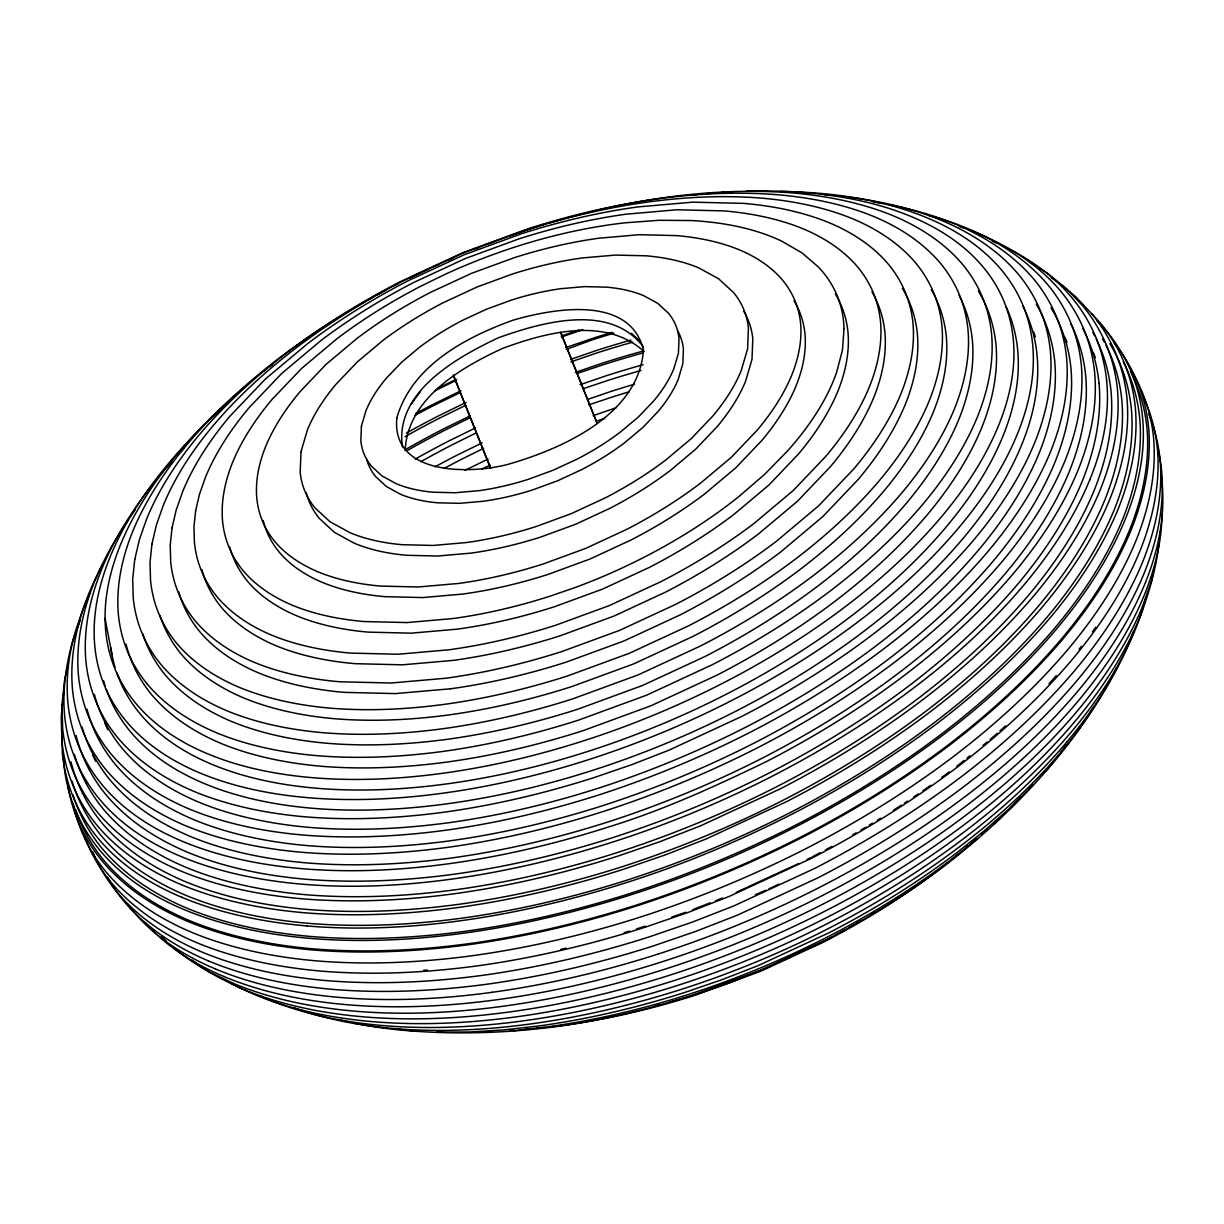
<?xml version="1.0" encoding="UTF-8"?>
<svg xmlns="http://www.w3.org/2000/svg" width="1224" height="1224" viewBox="0 0 1224 1224"><rect width="100%" height="100%" fill="white"/><g stroke="black" fill="none" stroke-linecap="round" stroke-linejoin="round"><path stroke-width="1.5" d="M1161.974 513.912C1161.851 541.895 1154.645 569.435 1144.226 595.277A567.263 293.01 -22.5 0 1 1077.166 702.193C1044.608 740.78 1006.97 774.823 966.838 805.346A567.263 293.01 -22.5 0 1 823.767 894.836C771.885 921.504 717.815 943.888 662.276 961.727A567.263 293.01 -22.5 0 1 497.831 999.61C447.862 1006.419 397.173 1008.943 346.866 1004.705A567.263 293.01 -22.5 0 1 223.87 976.492M405.129 450.57C407.531 398.58 460.53 367.751 502.789 348.335C546.424 332.178 605.696 316.496 644.145 351.563M61.858 724.853L62.286 752.622A577.085 298.09 -22.5 0 0 97.492 837.568C119.631 864.542 149.756 883.835 181.688 897.253M1159.312 540.044C1156.435 571.134 1146.429 601.091 1135.138 630.039A542.553 280.25 -22.5 0 1 1071.015 732.304C1039.88 769.207 1003.879 801.766 965.476 830.958A542.553 280.25 -22.5 0 1 828.648 916.546C779.03 942.067 727.301 963.487 674.179 980.546A542.553 280.25 -22.5 0 1 516.911 1016.761C469.113 1023.295 420.628 1025.697 372.509 1021.642A542.553 280.25 -22.5 0 1 254.867 994.653C226.409 982.184 198.15 968.062 174.129 948.11M1159.694 534.857L1159.939 531.4M63.082 698.919L61.2 716.744L61.889 740.765A573.23 296.086 -22.5 0 0 96.818 825.083C119.08 851.674 148.762 870.784 180.418 884.325A573.23 296.086 -22.5 0 0 304.623 912.783C355.45 916.883 406.582 914.374 457.072 907.657A573.23 296.086 -22.5 0 0 623.108 869.392L664.8 855.086L706.049 839.006L786.206 801.842A573.23 296.086 -22.5 0 0 930.653 711.481C971.106 680.529 1009.035 646.15 1042.083 607.303A573.23 296.086 -22.5 0 0 1109.77 499.346C1122.576 467.4 1130.043 432.883 1126.983 398.351A573.23 296.086 -22.5 0 0 1092.037 314.048M63.464 695.354L63.832 691.789M72.277 643.35C67.81 662.811 66.019 682.931 67.917 702.851A552.192 285.223 -22.5 0 0 101.592 784.125C122.782 809.936 151.608 828.403 182.162 841.24A552.177 285.223 -22.5 0 0 301.9 868.673C350.875 872.834 400.217 870.356 448.841 863.731A552.192 285.223 -22.5 0 0 608.925 826.858C663.286 810.135 715.03 786.42 766.148 761.726A552.59 285.437 -22.5 0 0 905.393 674.623C944.408 644.788 980.959 611.648 1012.814 574.209A552.59 285.437 -22.5 0 0 1078.069 470.138C1090.416 439.324 1097.607 406.062 1094.654 372.785A552.59 285.437 -22.5 0 0 1060.979 291.496C1039.528 265.868 1010.917 247.447 980.393 234.396A552.59 285.437 -22.5 0 0 968.215 229.607M1151.646 580.436L1154.14 568.135M66.723 670.936L64.597 680.024L61.98 704.733L62.669 728.525A567.676 293.225 -22.5 0 0 97.262 812.032C119.294 838.348 148.685 857.29 180.035 870.692A567.676 293.225 -22.5 0 0 303.047 898.875C353.384 902.945 404.012 900.451 454.028 893.795A567.676 293.225 -22.5 0 0 618.457 855.913L659.736 841.745L700.572 825.817L779.963 789.006A567.676 293.225 -22.5 0 0 923.018 699.516C963.074 668.87 1000.635 634.828 1033.362 596.363A567.676 293.225 -22.5 0 0 1100.391 489.447C1113.075 457.807 1120.465 423.626 1117.436 389.431A567.676 293.225 -22.5 0 0 1082.842 305.939L1066.502 288.635L1047.193 273.029L1039.268 268.087M1143.92 605.115L1145.312 599.867M72.43 642.829L75.016 634.828M1151.509 580.941L1142.436 606.691M1139.911 617.523L1143.354 606.89M77.189 628.402L80.264 620.323M1089.834 479.716C1102.564 448.581 1109.969 414.645 1106.68 380.924M1133.516 631.477L1129.507 641.988A531.415 274.497 -22.5 0 1 1066.701 742.157M643.442 347.096C610.623 302.665 541.895 322.142 498.413 337.748C456.628 357.454 394.25 392.292 402.466 446.913M411.218 404.073L420.444 391.496M1074.167 722.359C1042.466 759.905 1005.837 793.06 966.746 822.773A552.192 285.223 -22.5 0 1 827.485 909.876C776.98 935.855 724.348 957.642 670.278 975.008A552.192 285.223 -22.5 0 1 510.209 1011.865C461.57 1018.506 412.228 1020.954 363.253 1016.823A552.177 285.223 -22.5 0 1 243.53 989.375M1066.701 742.157C1036.193 778.296 1000.941 810.196 963.334 838.792A531.415 274.497 -22.5 0 1 829.306 922.621C780.698 947.621 730.039 968.582 678.004 985.289A531.415 274.497 -22.5 0 1 523.964 1020.77C477.146 1027.166 429.655 1029.522 382.531 1025.544A531.415 274.497 -22.5 0 1 267.306 999.121L260.452 996.061M162.777 471.898L172.446 461.096M180.923 451.656L184.549 447.617M1049.014 683.788L1056.327 675.633M1021.153 796.885L1009.785 808.743M1028.543 788.639L1032.245 784.508M1033.087 785.12L1009.586 808.376L983.897 831.111L956.174 853.22A504.625 260.666 -22.5 0 1 829 932.764L758.436 965.491L722.129 979.644L685.425 992.236A504.64 260.666 -22.5 0 1 539.264 1025.911L504.013 1029.889L469.741 1031.985L436.708 1032.169M994.347 824.043L1002.058 816.393M987.079 828.755L981.602 833.881M976.002 838.976L970.601 843.764M990.17 739.526L997.208 733.298M1000.023 730.804L1005.654 725.832M965.415 848.232L968.016 845.998M952.088 859.294L961.529 851.583M956.862 766.193L964.114 760.425M967.021 758.115L969.913 755.789M982.964 745.401L987.309 741.928M977.808 838.379L950.987 859.753A488.33 252.236 -22.5 0 1 827.929 936.743C783.222 959.57 736.741 978.817 688.99 994.286A488.33 252.236 -22.5 0 1 547.541 1026.875L513.437 1030.73M949.396 861.497L936.834 871.259A448.933 231.887 -22.5 0 1 823.599 942.082L760.808 971.213L695.798 995.02A448.933 231.887 -22.5 0 1 565.656 1025.008M481.965 469.113L490.105 465.105M409.734 278.047L430.236 268.025M437.473 388.482L456.139 379.348M434.658 390.884L456.659 380.128M461.035 390.716L432.271 404.777A563.346 290.991 -22.5 0 0 415.701 413.513M460.071 392.629L433.112 405.802A560.822 289.675 -22.5 0 0 414.982 415.38M466.145 402.375L437.503 416.389A560.822 289.675 -22.5 0 0 406.337 433.112M465.824 405.266L439.11 418.333A556.017 287.196 -22.5 0 0 405.006 436.708M470.215 415.839L443.486 428.92A556.017 287.196 -22.5 0 0 406.215 449.086M475.57 427.895L449.009 440.885A552.59 285.437 -22.5 0 0 415.135 459.138M482.21 442.858L456.628 455.374A542.951 280.449 -22.5 0 0 434.964 466.864M464.738 470.46L488.116 459.031M798.874 863.44L736.221 892.357M807.228 859.355L810.563 857.718M779.015 884.141L768.932 888.823M470.016 417.721L444.664 430.297A552.177 285.223 -22.5 0 0 407.607 450.34M476.044 432.975L452.268 444.771A542.553 280.25 -22.5 0 0 420.75 461.723M483.664 448.321L460.377 459.872A531.415 274.497 -22.5 0 0 444.021 468.486M770.845 966.088L729.994 982.765L700.74 992.817M784.462 959.769L789.572 957.413M813.394 946.366L820.202 943.199A425.937 220.014 -22.5 0 0 832.075 936.957M433.74 266.48L438.988 264.185M447.739 260.345L452.987 258.035M755.3 894.79L765.52 890.307M474.162 249.268L479.502 247.187M486.617 244.402L495.521 240.944M692.83 909.616L710.241 902.822M715.459 900.788L722.42 898.064M566.222 349.406L592.676 339.706A560.822 289.675 -22.5 0 1 614.05 333.127M576.718 373.626L601.856 365.18A552.177 285.223 -22.5 0 1 642.233 353.155M583.358 388.635L606.721 380.802A542.553 280.25 -22.5 0 1 640.994 370.505M588.775 404.884L611.663 397.203A531.415 274.497 -22.5 0 1 629.32 391.741M509.888 235.926L531.476 228.521A469.955 242.75 -22.5 0 1 545.919 224.023M561.265 336.065L579.136 329.929M561.449 336.983L582.823 329.638M565.825 347.555L592.554 338.39A563.331 290.975 -22.5 0 1 612.23 332.301M570.461 359.428L597.052 350.293A560.822 289.675 -22.5 0 1 630.911 340.088M570.919 361.86L597.297 352.803A556.017 287.196 -22.5 0 1 632.624 342.185M575.311 372.433L601.673 363.39A556.017 287.196 -22.5 0 1 642.294 351.288M580.023 384.749L606.232 375.753A552.59 285.437 -22.5 0 1 643.09 364.706M587.765 399.391L611.097 391.389A542.951 280.449 -22.5 0 1 634.537 384.198M593.181 415.64L616.039 407.791M671.777 917.082L685.853 912.247M645.492 927.088L687.842 912.553L729.734 896.213L811.175 858.452A582.364 300.813 -22.5 0 0 957.933 766.652C999.029 735.211 1037.57 700.266 1071.138 660.822A582.364 300.813 -22.5 0 0 1139.896 551.137C1152.916 518.67 1160.505 483.618 1157.384 448.535A582.364 300.813 -22.5 0 0 1143.92 398.121M597.771 420.719L604.656 418.44M658.16 954.047C714.25 936.039 768.856 913.425 821.243 886.497A572.817 295.871 -22.5 0 0 965.705 796.136C1006.25 765.321 1044.24 730.927 1077.135 691.973A572.801 295.871 -22.5 0 0 1144.822 584.016C1157.843 552.192 1165.401 517.492 1162.05 483.021A572.801 295.871 -22.5 0 0 1160.995 474.698M492.109 992.312C441.665 999.182 390.471 1001.722 339.675 997.438A572.801 295.871 -22.5 0 1 215.47 968.964M549.867 1026.982L565.656 1025.008M450.493 688.791L395.459 693.595L344.25 692.371A399.498 206.351 -22.5 0 1 257.683 672.527C235.62 663.102 214.934 649.776 199.42 631.247A399.498 206.351 -22.5 0 1 178.765 591.942M536.02 1028.374L544.68 1027.502M525.739 1029.185L530.864 1028.803M423.55 970.265L427.298 970.035M509.459 1030.149L513.239 1029.965M486.173 1032.306L491.604 1032.276M825.144 194.968L830.576 195.274M306.826 925.941C358.005 930.255 409.581 927.685 460.408 920.769A577.085 298.09 -22.5 0 0 627.698 882.213C684.262 864.19 739.112 841.056 792.02 814.159A577.514 298.304 -22.5 0 0 937.553 723.124C978.313 691.942 1016.517 657.303 1049.81 618.166A577.514 298.304 -22.5 0 0 1118.002 509.413C1130.915 477.207 1138.427 442.445 1135.336 407.653A577.514 298.304 -22.5 0 0 1100.147 322.723L1075.544 296.575L1058.836 283.065M992.312 241.174L997.055 243.301M215.455 968.964C183.753 955.653 153.872 936.482 131.886 909.723A572.801 295.871 -22.5 0 1 128.75 905.775M223.854 976.507C194.57 964.099 166.678 946.948 145.534 922.896M233.187 983.316L208.57 971.519M317.307 571.547C301.135 564.631 285.988 554.87 274.62 541.299A292.674 151.179 -22.5 0 1 256.795 498.26C255.219 480.619 259.029 463.009 265.577 446.699A292.674 151.179 -22.5 0 1 300.14 391.573L326.043 364.385L357.026 338.39A292.674 151.179 -22.5 0 1 430.772 292.245L471.699 273.273L514.049 257.759A292.674 151.179 -22.5 0 1 598.827 238.221L639.142 234.702L676.658 235.605A292.674 151.179 -22.5 0 1 740.076 250.14C756.248 257.04 771.395 266.801 782.763 280.388A292.674 151.179 -22.5 0 1 800.588 323.427C802.164 341.068 798.339 358.678 791.806 374.988A292.674 151.179 -22.5 0 1 757.243 430.114L731.34 457.302L700.357 483.296A292.674 151.179 -22.5 0 1 626.596 529.441L585.669 548.413L543.334 563.927A292.674 151.179 -22.5 0 1 458.556 583.466L418.241 586.985L380.725 586.082A292.674 151.179 -22.5 0 1 317.307 571.547M208.003 960.748C176.103 947.101 146.207 927.838 123.777 901.063A577.514 298.304 -22.5 0 1 107.559 877.241M1003.374 246.131C1029.583 258.708 1053.941 275.859 1072.499 298.427A560.393 289.461 -22.5 0 1 1106.664 380.924M231.03 983.255L242.627 989.191M1031.327 263.16L1036.085 266.113M1051.248 277.817L1056.052 280.801M199.145 965.308L208.111 971.259M192.076 960.106L196.253 963.257M1080.716 302.848L1083.531 305.113M631.416 333.265L639.754 340.976M1096.704 320.428L1107.169 331.949A580.115 299.651 -22.5 0 1 1142.543 417.353C1145.97 452.268 1138.274 487.382 1125.116 519.619A580.13 299.651 -22.5 0 1 1056.542 628.968C1023.249 668.426 984.754 703.249 943.704 734.461A580.13 299.651 -22.5 0 1 797.39 825.971C744.33 853.266 689.036 876.154 632.242 894.392A580.13 299.651 -22.5 0 1 464.064 933.132C412.962 940.109 361.126 942.679 309.672 938.334A580.13 299.651 -22.5 0 1 183.875 909.493C151.761 896.029 121.513 876.598 99.22 849.502A580.115 299.651 -22.5 0 1 63.862 764.097L63.419 757.228M161.537 936.498L166.357 941.256M147.033 683.818C165.271 705.605 189.598 721.288 215.562 732.38A469.955 242.75 -22.5 0 0 317.383 755.713C359.06 759.079 400.982 757.013 442.369 751.505A469.955 242.75 -22.5 0 0 578.493 720.14L646.486 695.232L712.215 664.754A469.955 242.75 -22.5 0 0 830.637 590.672C863.807 565.304 894.897 537.106 921.993 505.267A469.955 242.75 -22.5 0 0 977.471 416.772C987.982 390.563 994.102 362.273 991.593 333.968A469.955 242.75 -22.5 0 0 962.951 264.843C944.699 243.056 920.371 227.373 894.423 216.281A469.955 242.75 -22.5 0 0 792.586 192.948C750.924 189.582 709.002 191.648 667.6 197.156A469.955 242.75 -22.5 0 0 565.809 218.3M561.525 334.183L597.251 423.443M560.47 332.27L597.067 423.366M453.4 375.034L490.549 467.889M453.492 375.646L490.61 468.409M105.08 618.457L111.935 654.488M1099.03 383.357C1101.998 416.65 1094.792 449.912 1082.444 480.711A552.59 285.437 -22.5 0 1 1017.19 584.781C985.351 622.22 948.784 655.376 909.784 685.211A552.59 285.437 -22.5 0 1 770.539 772.313C719.957 798.155 667.355 819.942 613.316 837.446A552.59 285.437 -22.5 0 1 453.262 874.319C404.578 880.806 355.281 883.223 306.291 879.276A552.59 285.437 -22.5 0 1 186.553 851.827C156.029 838.777 127.418 820.34 105.968 794.728A552.59 285.437 -22.5 0 1 76.118 735.593M746.013 191.265A480.986 248.441 -22.5 0 1 946.871 510.224A480.986 248.441 -22.5 0 1 274.635 772.834A480.986 248.441 -22.5 0 1 244.463 387.197M263.741 371.469A480.986 248.441 -22.5 0 1 266.786 369.082M269.8 366.756A480.986 248.441 -22.5 0 1 272.753 364.492M692.952 195.106A480.986 248.441 -22.5 0 1 696.777 194.677M706.294 193.729A480.986 248.441 -22.5 0 1 711.97 193.224M721.364 192.505A480.986 248.441 -22.5 0 1 732.533 191.816M1006.036 306.673A480.986 248.441 -22.5 0 1 657.166 726.077A480.986 248.441 -22.5 0 1 116.831 672.817M115.087 667.417A480.986 248.441 -22.5 0 1 110.757 647.374M780.086 191.48A497.051 256.749 -22.5 0 1 963.931 521.485A497.051 256.749 -22.5 0 1 289.874 795.784A497.051 256.749 -22.5 0 1 202.955 426.319M211.033 418.516A497.051 256.749 -22.5 0 1 225.048 405.634M1022.82 306.077A497.051 256.749 -22.5 0 1 669.528 741.973A497.051 256.749 -22.5 0 1 106.32 689.495M105.157 686.037A497.051 256.749 -22.5 0 1 103.596 680.789M73.18 804.076A582.976 301.119 -22.5 0 0 105.891 871.748C128.52 898.783 158.692 918.23 190.883 932A582.976 301.119 -22.5 0 0 317.215 960.947C368.898 965.109 420.903 962.569 472.25 955.73A582.976 301.119 -22.5 0 0 641.116 916.822C698.124 898.37 753.617 875.374 806.968 848.125A582.976 301.119 -22.5 0 0 953.894 756.218C995.036 724.746 1033.607 689.785 1067.206 650.296A582.976 301.119 -22.5 0 0 1136.056 540.488C1149.091 507.991 1156.68 472.908 1153.559 437.794A582.976 301.119 -22.5 0 0 1131.71 371.408M1130.395 371.224A580.558 299.88 -22.5 0 1 1146.934 427.91C1150.04 462.886 1142.482 497.831 1129.507 530.191A580.543 299.88 -22.5 0 1 1060.948 639.54C1027.487 678.876 989.069 713.684 948.095 745.034A580.558 299.88 -22.5 0 1 801.796 836.543C748.66 863.7 693.396 886.589 636.633 904.98A580.558 299.88 -22.5 0 1 468.471 943.719C417.323 950.528 365.548 953.068 314.063 948.921A580.558 299.88 -22.5 0 1 188.267 920.081C156.213 906.387 126.149 887.018 103.612 860.089A580.558 299.88 -22.5 0 1 75.766 810.013M959.203 226.44A552.59 285.437 -22.5 0 1 964.65 228.307M1082.842 328.506A552.59 285.437 -22.5 0 1 1099.03 383.357M90.132 592.646A552.177 285.223 -22.5 0 0 84.517 605.498C71.084 640.504 61.001 678.096 64.658 715.887A560.393 289.461 -22.5 0 0 98.838 798.369C120.335 824.578 149.588 843.305 180.601 856.341A560.393 289.461 -22.5 0 0 302.129 884.187C351.823 888.394 401.9 885.885 451.258 879.169A560.408 289.461 -22.5 0 0 613.714 841.73C668.595 824.135 722.007 801.995 773.262 775.664A560.408 289.461 -22.5 0 0 914.588 687.245C954.261 657.104 991.425 623.444 1023.601 585.347A560.393 289.461 -22.5 0 0 1089.834 479.716M107.834 729.703A519.083 268.117 -22.5 0 1 104.759 722.818M1096.306 339.17A560.806 289.675 -22.5 0 1 1111.055 391.481C1114.054 425.263 1106.756 459.031 1094.225 490.288A560.806 289.675 -22.5 0 1 1028.007 595.904C995.678 633.91 958.576 667.539 918.995 697.818A560.806 289.675 -22.5 0 1 777.668 786.221C726.337 812.445 672.955 834.554 618.105 852.317A560.806 289.675 -22.5 0 1 455.665 889.741C406.261 896.32 356.245 898.783 306.52 894.775A560.806 289.675 -22.5 0 1 185.008 866.929C154.025 853.679 124.986 834.967 103.214 808.972A560.806 289.675 -22.5 0 1 74.389 754.397M1092.848 332.515A560.806 289.675 -22.5 0 1 1094.623 335.82M1065.018 337.442A531.813 274.696 -22.5 0 1 1066.946 342.383M1106.052 345.352A567.676 293.225 -22.5 0 1 1121.811 400.019C1124.856 434.214 1117.466 468.379 1104.782 500.035A567.676 293.225 -22.5 0 1 1037.738 606.936C1005.026 645.4 967.465 679.458 927.394 710.104A567.676 293.225 -22.5 0 1 784.339 799.593C732.38 826.139 678.341 848.507 622.832 866.5A567.676 293.225 -22.5 0 1 458.403 904.368C408.403 911.039 357.76 913.517 307.423 909.463A567.676 293.225 -22.5 0 1 184.426 881.265C153.077 867.862 123.685 848.936 101.638 822.605A567.676 293.225 -22.5 0 1 70.977 761.864M1102.457 338.666A567.676 293.225 -22.5 0 1 1104.293 341.986M95.533 761.221A542.951 280.449 -22.5 0 1 92.519 754.642M1123.28 361.845A577.514 298.304 -22.5 0 1 1139.712 418.241C1142.818 453.033 1135.291 487.795 1122.393 519.986A577.514 298.304 -22.5 0 1 1054.185 628.754C1020.908 667.876 982.688 702.515 941.929 733.696A577.514 298.304 -22.5 0 1 796.396 824.731C743.534 851.736 688.561 874.517 632.089 892.801A577.514 298.304 -22.5 0 1 464.814 931.342C413.942 938.12 362.426 940.644 311.217 936.513A577.514 298.304 -22.5 0 1 186.094 907.841C154.193 894.193 124.282 874.931 101.867 848.156A577.514 298.304 -22.5 0 1 73.073 794.957M306.826 925.925A577.085 298.09 -22.5 0 1 181.688 897.238M103.107 563.621A542.951 280.449 -22.5 0 0 88.786 593.747C76.653 624.011 69.584 656.691 72.491 689.403A542.951 280.449 -22.5 0 0 105.585 769.253C126.653 794.437 154.76 812.552 184.748 825.374A542.951 280.449 -22.5 0 0 302.405 852.332C350.538 856.219 398.978 853.832 446.806 847.467A542.951 280.449 -22.5 0 0 604.059 811.237C657.166 794.039 708.849 772.635 758.543 747.252A542.951 280.449 -22.5 0 0 895.356 661.649C933.683 632.349 969.607 599.775 1000.911 562.994A542.951 280.449 -22.5 0 0 1065.018 460.729C1077.151 430.466 1084.219 397.785 1081.312 365.073A542.951 280.449 -22.5 0 0 1048.218 285.223C1027.15 260.039 999.044 241.924 969.056 229.102A542.951 280.449 -22.5 0 0 928.832 215.424M1070.618 323.381A542.951 280.449 -22.5 0 1 1085.688 375.661C1088.61 408.372 1081.526 441.053 1069.394 471.317A542.951 280.449 -22.5 0 1 1005.286 573.566C973.983 610.363 938.058 642.921 899.747 672.236A542.951 280.449 -22.5 0 1 762.919 757.824C713.225 783.207 661.541 804.612 608.45 821.809A542.951 280.449 -22.5 0 1 451.182 858.039C403.354 864.419 354.929 866.791 306.78 862.92A542.951 280.449 -22.5 0 1 189.139 835.946C159.151 823.125 131.044 805.025 109.961 779.841A542.951 280.449 -22.5 0 1 82.054 727.01M1033.561 331.719A504.885 260.788 -22.5 0 1 1035.366 336.998M1109.877 343.669A573.23 296.086 -22.5 0 1 1131.359 408.938C1134.434 443.471 1126.967 477.972 1114.161 509.934A573.23 296.086 -22.5 0 1 1046.459 617.891C1013.426 656.722 975.497 691.116 935.044 722.053A573.23 296.086 -22.5 0 1 790.582 812.415C738.118 839.22 683.543 861.818 627.499 879.98A573.23 296.086 -22.5 0 1 461.463 918.23C410.958 924.962 359.825 927.471 308.999 923.37A573.23 296.086 -22.5 0 1 184.793 894.897C153.138 881.372 123.456 862.247 101.21 835.671A573.23 296.086 -22.5 0 1 72.109 781.172M1093.369 352.481A552.59 285.437 -22.5 0 1 1095.327 357.637M96.329 859.936A580.558 299.88 -22.5 0 0 116.77 891.837C139.291 918.765 169.356 938.12 201.425 951.828A580.558 299.88 -22.5 0 0 327.221 980.669C378.69 984.815 430.481 982.275 481.613 975.467A580.558 299.88 -22.5 0 0 649.776 936.712L692.004 922.223L733.773 905.944L814.954 868.29A580.558 299.88 -22.5 0 0 961.253 776.781C1002.226 745.431 1040.63 710.609 1074.106 671.272A580.543 299.88 -22.5 0 0 1142.65 561.938C1155.624 529.579 1163.183 494.634 1160.077 459.658A580.558 299.88 -22.5 0 0 1148.801 414.309M94.799 856.708A580.558 299.88 -22.5 0 1 92.672 851.797M949.319 771.854A580.558 299.88 -22.5 0 1 941.654 777.469M930.76 785.257A580.558 299.88 -22.5 0 1 922.865 790.75M918.291 793.871A580.558 299.88 -22.5 0 1 913.685 796.992M907.489 801.108A580.558 299.88 -22.5 0 1 904.368 803.158M901.246 805.208A580.558 299.88 -22.5 0 1 893.367 810.273M880.591 818.259A580.558 299.88 -22.5 0 1 877.363 820.233M872.513 823.186A580.558 299.88 -22.5 0 1 869.254 825.129M865.995 827.072A580.558 299.88 -22.5 0 1 861.069 829.979M856.127 832.856A580.558 299.88 -22.5 0 1 852.807 834.753M831.815 846.472A580.558 299.88 -22.5 0 1 825.313 849.976M820.417 852.577A580.558 299.88 -22.5 0 1 812.216 856.861M1095.694 627.193A580.543 299.88 -22.5 0 1 1092.405 631.768M1081.419 646.287A580.543 299.88 -22.5 0 1 1079.14 649.179M645.4 926.14A580.558 299.88 -22.5 0 1 636.572 928.924M629.503 931.097A580.558 299.88 -22.5 0 1 624.194 932.688M566.146 948.187A580.558 299.88 -22.5 0 1 560.638 949.472M1116.456 667.723A518.701 267.918 -22.5 0 1 1061.131 751.903C1031.373 787.185 996.948 818.305 960.243 846.212A518.701 267.918 -22.5 0 1 829.428 928.037C781.983 952.44 732.549 972.912 681.753 989.221A518.701 267.918 -22.5 0 1 531.384 1023.845C485.698 1030.088 439.355 1032.383 393.348 1028.512A518.701 267.918 -22.5 0 1 305.969 1011.881M304.332 1011.361A518.701 267.918 -22.5 0 1 294.724 1008.086M1139.422 618.288A552.177 285.223 -22.5 0 1 1074.152 722.359M1142.42 606.691A560.393 289.461 -22.5 0 1 1076.187 712.322C1044.026 750.434 1006.847 784.079 967.189 814.22A560.408 289.461 -22.5 0 1 825.848 902.624C774.593 928.985 721.181 951.094 666.315 968.719A560.408 289.461 -22.5 0 1 503.86 1006.143C454.502 1012.875 404.41 1015.354 354.715 1011.162A560.393 289.461 -22.5 0 1 233.203 983.3M208.003 960.748A577.514 298.304 -22.5 0 0 333.142 989.42C384.336 993.551 435.851 991.027 486.724 984.249A577.514 298.304 -22.5 0 0 654.014 945.708L696.012 931.296L737.552 915.093L818.321 877.639A577.514 298.304 -22.5 0 0 963.839 786.604C1004.613 755.422 1042.817 720.783 1076.11 681.661A577.514 298.304 -22.5 0 0 1144.302 572.893C1157.216 540.702 1164.728 505.94 1161.637 471.148A577.514 298.304 -22.5 0 0 1157.644 447.999M699.026 993.398A425.937 220.014 -22.5 0 1 669.727 1002.165M660.577 1004.644A425.937 220.014 -22.5 0 1 655.1 1006.082M874.701 912.324A425.937 220.014 -22.5 0 1 871.519 914.297M860.227 921.106A425.937 220.014 -22.5 0 1 856.968 923.018M853.694 924.916A425.937 220.014 -22.5 0 1 848.768 927.746M845.463 929.613A425.937 220.014 -22.5 0 1 835.441 935.151M417.675 1031.251A488.33 252.236 -22.5 0 1 406.567 1030.164M401.089 1029.522A488.33 252.236 -22.5 0 1 397.479 1029.063M1066.288 744.896A488.33 252.236 -22.5 0 1 1060.841 752.301M1058.638 755.177A488.33 252.236 -22.5 0 1 1056.404 758.069M1054.139 760.946A488.33 252.236 -22.5 0 1 1045.908 771.013M353.491 1022.989A504.64 260.666 -22.5 0 0 405.037 1030.44C455.435 1034.785 506.201 1033.163 556.339 1026.63A469.955 242.75 -22.5 0 0 692.463 995.265L760.441 970.341L826.169 939.879A469.955 242.75 -22.5 0 0 944.591 865.796C984.662 834.982 1021.703 800.221 1054.262 761.512A504.625 260.666 -22.5 0 0 1093.154 707.457M350.018 1022.239A504.64 260.666 -22.5 0 1 346.576 1021.459M344.74 1021.046A504.64 260.666 -22.5 0 1 341.129 1020.173M658.16 954.047A572.817 295.871 -22.5 0 1 492.109 992.297M645.492 927.088A582.364 300.813 -22.5 0 1 476.794 965.95C425.508 972.789 373.55 975.329 321.912 971.168A582.364 300.813 -22.5 0 1 195.733 942.251C163.557 928.496 133.416 909.065 110.803 882.06A582.364 300.813 -22.5 0 1 84.043 835.227M1119.822 350.462A582.364 300.813 -22.5 0 1 1148.617 427.375C1151.738 462.458 1144.149 497.51 1131.144 529.977A582.364 300.813 -22.5 0 1 1062.371 639.647C1028.803 679.106 990.262 714.036 949.166 745.493A582.364 300.813 -22.5 0 1 802.409 837.293C749.103 864.511 693.671 887.476 636.725 905.928A582.364 300.813 -22.5 0 1 468.027 944.79C416.741 951.614 364.783 954.169 313.145 950.008A582.364 300.813 -22.5 0 1 186.966 921.091C154.79 907.336 124.649 887.905 102.036 860.9A582.364 300.813 -22.5 0 1 68.009 786.16M1114.284 343.148A582.364 300.813 -22.5 0 1 1116.548 346.04M161.568 473.336A519.083 268.117 -22.5 0 0 101.485 569.65C89.888 598.597 83.125 629.84 85.894 661.113A519.083 268.117 -22.5 0 0 117.535 737.46C137.685 761.527 164.552 778.846 193.224 791.102A519.083 268.117 -22.5 0 0 305.694 816.882C351.732 820.585 398.029 818.321 443.746 812.231A519.083 268.117 -22.5 0 0 594.099 777.577L631.859 764.633L669.207 750.067L741.79 716.407A519.083 268.117 -22.5 0 0 872.59 634.583C909.233 606.553 943.582 575.418 973.493 540.258A519.083 268.117 -22.5 0 0 1034.785 442.491C1046.398 413.559 1053.145 382.316 1050.376 351.043A519.083 268.117 -22.5 0 0 1018.735 274.696C998.6 250.614 971.718 233.31 943.046 221.054A519.083 268.117 -22.5 0 0 843.52 196.559M834.294 195.611A519.083 268.117 -22.5 0 1 839.848 196.161M1036.269 304.164A519.083 268.117 -22.5 0 1 1054.751 361.631C1057.536 392.889 1050.773 424.131 1039.176 453.079A519.083 268.117 -22.5 0 1 977.884 550.831C947.957 586.005 913.609 617.141 876.981 645.17A519.083 268.117 -22.5 0 1 746.166 726.995C698.659 751.261 649.24 771.732 598.49 788.164A519.083 268.117 -22.5 0 1 448.137 822.803C402.405 828.893 356.108 831.173 310.085 827.455A519.083 268.117 -22.5 0 1 197.615 801.674C168.943 789.419 142.06 772.115 121.91 748.032A519.083 268.117 -22.5 0 1 94.34 694.329M873.11 202.006A531.813 274.696 -22.5 0 1 882.657 203.582M892.036 205.326A531.813 274.696 -22.5 0 1 956.617 224.635C985.993 237.196 1013.533 254.944 1034.173 279.592A531.813 274.696 -22.5 0 1 1066.578 357.821C1069.424 389.859 1062.509 421.867 1050.62 451.518A531.813 274.696 -22.5 0 1 987.814 551.672C957.168 587.704 921.978 619.604 884.447 648.322A531.813 274.696 -22.5 0 1 750.434 732.151C701.75 757.013 651.122 777.99 599.133 794.82A531.813 274.696 -22.5 0 1 445.092 830.316C398.244 836.558 350.798 838.884 303.644 835.089A531.813 274.696 -22.5 0 1 188.419 808.666C159.043 796.12 131.504 778.372 110.864 753.709A531.813 274.696 -22.5 0 1 78.458 675.495C75.613 643.457 82.544 611.449 94.416 581.798A531.813 274.696 -22.5 0 1 127.495 520.904M130.723 516.176A531.813 274.696 -22.5 0 1 135.16 509.888M1051.034 307.851A531.813 274.696 -22.5 0 1 1070.969 368.409C1073.815 400.432 1066.884 432.454 1054.996 462.106A531.813 274.696 -22.5 0 1 992.205 562.26C961.544 598.291 926.369 630.192 888.823 658.894A531.813 274.696 -22.5 0 1 754.81 742.723C706.141 767.601 655.513 788.562 603.509 805.407A531.813 274.696 -22.5 0 1 449.468 840.888C402.619 847.13 355.19 849.456 308.02 845.662A531.813 274.696 -22.5 0 1 192.795 819.254C163.419 806.692 135.895 788.96 115.24 764.296A531.813 274.696 -22.5 0 1 86.965 709.124M147.033 683.818A469.955 242.75 -22.5 0 1 118.391 614.693C115.867 586.388 122.002 558.098 132.498 531.889A469.955 242.75 -22.5 0 1 187.991 443.394C215.072 411.539 246.177 383.357 279.347 357.989A469.955 242.75 -22.5 0 1 366.267 300.951M367.888 300.033A469.955 242.75 -22.5 0 1 372.8 297.279M376.089 295.458A469.955 242.75 -22.5 0 1 386.034 290.057M394.403 285.651A469.955 242.75 -22.5 0 1 397.769 283.907M549.545 222.952A469.955 242.75 -22.5 0 1 564.004 218.79M978.359 291.052A469.955 242.75 -22.5 0 1 995.969 344.556C998.478 372.861 992.358 401.151 981.862 427.344A469.955 242.75 -22.5 0 1 926.369 515.855C899.273 547.694 868.183 575.892 835.013 601.259A469.955 242.75 -22.5 0 1 716.591 675.342L650.877 705.804L582.884 730.728A469.955 242.75 -22.5 0 1 446.76 762.093C405.358 767.601 363.436 769.651 321.774 766.301A469.955 242.75 -22.5 0 1 219.938 742.968C193.989 731.86 169.662 716.193 151.409 694.391A469.955 242.75 -22.5 0 1 126.026 644.115M677.836 331.107A171.253 88.449 -22.5 0 1 683.405 349.115L682.824 363.742L678.264 379.287A171.253 88.449 -22.5 0 1 658.038 411.539L642.875 427.436L624.745 442.66A171.253 88.449 -22.5 0 1 581.599 469.649L557.654 480.757L532.868 489.829A171.253 88.449 -22.5 0 1 483.266 501.259L459.688 503.324L437.733 502.804A171.253 88.449 -22.5 0 1 400.615 494.297L386.401 486.525L375.646 476.595A171.253 88.449 -22.5 0 1 366.848 459.933M902.379 288.374A399.498 206.351 -22.5 0 1 917.357 333.846C919.499 357.913 914.297 381.965 905.362 404.241A399.498 206.351 -22.5 0 1 858.192 479.471L822.834 516.574L780.545 552.07A399.498 206.351 -22.5 0 1 679.871 615.045L624.011 640.948L566.207 662.123A399.498 206.351 -22.5 0 1 450.493 688.791M835.441 294.127A334.228 172.645 -22.5 0 1 847.972 332.178C849.762 352.313 845.401 372.433 837.935 391.068A334.228 172.645 -22.5 0 1 798.461 454.012L768.886 485.056L733.497 514.753A334.228 172.645 -22.5 0 1 649.271 567.431L602.529 589.111L554.181 606.829A334.228 172.645 -22.5 0 1 457.363 629.136L411.325 633.16L368.47 632.135A334.228 172.645 -22.5 0 1 296.055 615.534C277.588 607.639 260.284 596.486 247.309 580.987A334.228 172.645 -22.5 0 1 229.745 547.082M794.009 300.691A292.674 151.179 -22.5 0 1 804.979 334.014C806.539 351.64 802.73 369.265 796.197 385.575A292.674 151.179 -22.5 0 1 761.634 440.701L735.716 467.874L704.733 493.884A292.674 151.179 -22.5 0 1 630.987 540.014L590.06 559.001L547.709 574.515A292.674 151.179 -22.5 0 1 462.947 594.038L422.632 597.572L385.101 596.669A292.674 151.179 -22.5 0 1 321.683 582.134C305.526 575.219 290.363 565.457 279.011 551.886A292.674 151.179 -22.5 0 1 263.191 520.567M931.311 289.675A425.937 220.014 -22.5 0 1 946.305 336.539C948.585 362.197 943.046 387.824 933.529 411.585A425.937 220.014 -22.5 0 1 883.223 491.788C858.682 520.659 830.499 546.195 800.435 569.206A425.937 220.014 -22.5 0 1 693.105 636.342L633.527 663.959L571.914 686.542A425.937 220.014 -22.5 0 1 448.535 714.969C411.019 719.957 373.029 721.823 335.254 718.779A425.937 220.014 -22.5 0 1 242.964 697.634C219.448 687.567 197.385 673.368 180.846 653.616A425.937 220.014 -22.5 0 1 159.916 615.351M959.065 295.29A449.269 232.055 -22.5 0 1 972.361 340.15C974.778 367.215 968.918 394.25 958.882 419.297A449.269 232.07 -22.5 0 1 905.837 503.906C879.934 534.352 850.206 561.296 818.504 585.562A449.269 232.07 -22.5 0 1 705.284 656.37L642.462 685.501L577.468 709.323A449.269 232.07 -22.5 0 1 447.326 739.311C407.76 744.574 367.674 746.548 327.848 743.335A449.269 232.055 -22.5 0 1 230.495 721.028C205.678 710.41 182.422 695.431 164.98 674.592A449.269 232.055 -22.5 0 1 142.657 633.481M743.764 311.324A241.235 124.603 -22.5 0 1 752.806 338.788L751.995 359.397L745.569 381.291A241.235 124.603 -22.5 0 1 717.08 426.732L695.722 449.132L670.186 470.567A241.235 124.603 -22.5 0 1 609.399 508.587L575.663 524.239L540.763 537.03A241.235 124.603 -22.5 0 1 470.888 553.126L437.657 556.033L406.72 555.283A241.235 124.603 -22.5 0 1 354.455 543.303L334.427 532.364L319.28 518.379A241.235 124.603 -22.5 0 1 306.245 492.568M871.993 291.848A369.265 190.745 -22.5 0 1 884.891 332.301C886.88 354.547 882.06 376.762 873.814 397.356A369.265 190.745 -22.5 0 1 830.209 466.895L797.513 501.197L758.421 534.001A369.265 190.745 -22.5 0 1 665.366 592.217L613.729 616.162L560.317 635.73A369.265 190.745 -22.5 0 1 453.354 660.379L402.482 664.816L355.144 663.683A369.265 190.745 -22.5 0 1 275.14 645.354C254.745 636.633 235.62 624.317 221.284 607.196A369.265 190.745 -22.5 0 1 201.807 569.481M844.024 328.537L842.449 350.156L836.482 372.785A333.203 172.11 -22.5 0 1 787.246 451.274L764.495 474.468L738.454 496.913A333.219 172.11 -22.5 0 1 633.405 562.612L621.792 568.15A320.856 165.73 -22.5 0 1 574.102 587.903L549.79 596.256A334.228 172.645 -22.5 0 1 452.987 618.548L406.949 622.572L364.094 621.547A334.228 172.645 -22.5 0 1 291.664 604.947C273.212 597.052 255.908 585.913 242.933 570.415A334.228 172.645 -22.5 0 1 222.569 521.256C220.779 501.121 225.124 481.001 232.591 462.366A334.228 172.645 -22.5 0 1 272.065 399.422L301.655 368.378L337.028 338.681A334.228 172.645 -22.5 0 1 421.255 285.988L444.358 274.696A320.856 165.73 -22.5 0 1 492.048 254.944L504.181 250.629A333.219 172.11 -22.5 0 1 624.913 222.829L659.201 220.274L691.698 220.565A333.219 172.11 -22.5 0 1 781.998 241.281L802.225 253.062L818.626 267.23A333.203 172.11 -22.5 0 1 844.009 328.552M396.821 418.042C391.42 475.524 469.45 474.193 507.164 464.584C561.449 449.116 638.836 415.166 643.487 349.957C629.932 294.739 553.432 308.433 513.269 320.122C465.625 337.197 411.647 365.838 396.821 418.042M134.747 559.552L132.682 579.105L133.217 597.939A449.269 232.055 -22.5 0 0 160.604 664.02C178.031 684.859 201.302 699.837 226.119 710.44A449.269 232.055 -22.5 0 0 323.457 732.748C363.298 735.961 403.369 734.002 442.95 728.724A449.269 232.07 -22.5 0 0 573.077 698.751L638.071 674.929L700.908 645.798A449.269 232.07 -22.5 0 0 814.113 574.974C845.83 550.723 875.558 523.765 901.445 493.333A449.269 232.07 -22.5 0 0 954.506 408.724C964.543 383.678 970.387 356.628 967.985 329.562A449.269 232.055 -22.5 0 0 940.613 263.481C923.171 242.643 899.9 227.664 875.099 217.061A449.269 232.055 -22.5 0 0 777.745 194.738C737.904 191.541 697.833 193.499 658.267 198.778A449.269 232.07 -22.5 0 0 528.125 228.75L463.131 252.572L400.309 281.704A449.269 232.07 -22.5 0 0 287.089 352.527C255.388 376.778 225.66 403.736 199.757 434.168A449.269 232.07 -22.5 0 0 146.712 518.777L139.444 539.402L134.747 559.552M151.96 543.991L150.001 562.535L150.521 580.39A425.937 220.014 -22.5 0 0 176.47 643.028C193.01 662.781 215.057 676.994 238.588 687.047A425.937 220.014 -22.5 0 0 330.878 708.206C368.638 711.251 406.643 709.385 444.159 704.381A425.937 220.014 -22.5 0 0 567.538 675.954L629.151 653.371L688.714 625.755A425.937 220.014 -22.5 0 0 796.044 558.618C826.108 535.622 854.291 510.071 878.847 481.216A425.937 220.014 -22.5 0 0 929.138 400.998C938.67 377.252 944.209 351.609 941.929 325.951A425.937 220.014 -22.5 0 0 915.965 263.298C899.441 243.545 877.379 229.347 853.862 219.28A425.937 220.014 -22.5 0 0 761.573 198.135C723.797 195.09 685.807 196.957 648.292 201.945A425.937 220.014 -22.5 0 0 524.912 230.372L463.299 252.955L403.721 280.571A425.937 220.014 -22.5 0 0 296.392 347.723C266.327 370.719 238.145 396.27 213.588 425.126A425.937 220.014 -22.5 0 0 163.297 505.344L156.412 524.897L151.96 543.991M172.064 527.774L170.213 545.154L170.702 561.908A399.498 206.351 -22.5 0 0 195.044 620.66C210.559 639.188 231.244 652.514 253.307 661.954A399.498 206.351 -22.5 0 0 339.859 681.783L391.083 683.007L446.117 678.203A399.498 206.351 -22.5 0 0 561.831 651.551L619.619 630.36L675.48 604.457A399.498 206.351 -22.5 0 0 776.154 541.482L818.443 505.986L853.816 468.884A399.498 206.351 -22.5 0 0 900.986 393.654C909.922 371.377 915.108 347.341 912.982 323.274A399.498 206.351 -22.5 0 0 888.624 264.506C873.125 245.978 852.439 232.667 830.377 223.227A399.498 206.351 -22.5 0 0 743.809 203.383L692.6 202.159L637.566 206.963A399.498 206.351 -22.5 0 0 521.852 233.631L464.064 254.806L408.189 280.709A399.498 206.351 -22.5 0 0 307.53 343.684L265.226 379.18L229.867 416.282A399.498 206.351 -22.5 0 0 182.697 491.512L176.241 509.857L172.064 527.774M195.656 510.745L193.958 526.81L194.402 542.293A369.265 190.745 -22.5 0 0 216.908 596.608C231.229 613.729 250.354 626.045 270.749 634.766A369.265 190.745 -22.5 0 0 350.768 653.111L398.106 654.243L448.963 649.791A369.265 190.745 -22.5 0 0 555.926 625.158L609.353 605.574L660.991 581.63A369.265 190.745 -22.5 0 0 754.045 523.428L793.137 490.61L825.833 456.322A369.265 190.745 -22.5 0 0 869.423 386.769C877.684 366.19 882.489 343.959 880.515 321.713A369.265 190.745 -22.5 0 0 858.009 267.398C843.673 250.277 824.563 237.961 804.168 229.24A369.265 190.745 -22.5 0 0 724.149 210.91L676.811 209.763L625.938 214.215A369.265 190.745 -22.5 0 0 518.976 238.864L465.564 258.432L413.926 282.377A369.265 190.745 -22.5 0 0 320.872 340.593L281.78 373.397L249.084 407.699A369.265 190.745 -22.5 0 0 205.479 477.238L199.512 494.19L195.656 510.745M301.012 451.702L300.186 472.311A241.235 124.603 -22.5 0 0 314.889 507.792L330.036 521.776L350.064 532.731A241.235 124.603 -22.5 0 0 402.344 544.711L433.265 545.445L466.497 542.538A241.235 124.603 -22.5 0 0 536.372 526.442L571.271 513.652L605.008 498.015A241.235 124.603 -22.5 0 0 665.81 459.979L691.346 438.544L712.705 416.145A241.235 124.603 -22.5 0 0 741.178 370.719L747.604 348.825L748.43 328.216A241.235 124.603 -22.5 0 0 733.727 292.735L718.58 278.735L698.552 267.796A241.235 124.603 -22.5 0 0 646.272 255.816L615.351 255.082L582.119 257.973A241.235 124.603 -22.5 0 0 512.244 274.084L477.345 286.875L443.608 302.512A241.235 124.603 -22.5 0 0 382.806 340.532L357.27 361.967L335.912 384.382A241.235 124.603 -22.5 0 0 307.438 429.808L301.012 451.702M361.417 426.197L360.835 440.824A171.253 88.449 -22.5 0 0 371.27 466.007L382.01 475.952L396.239 483.709A171.253 88.449 -22.5 0 0 433.342 492.216L455.297 492.737L478.89 490.686A171.253 88.449 -22.5 0 0 528.493 479.257L553.263 470.169L577.208 459.077A171.253 88.449 -22.5 0 0 620.369 432.072L638.5 416.864L653.662 400.952A171.253 88.449 -22.5 0 0 673.873 368.699L678.433 353.17L679.014 338.528A171.253 88.449 -22.5 0 0 668.579 313.344L657.823 303.414L643.61 295.642A171.253 88.449 -22.5 0 0 606.507 287.15L584.552 286.615L560.959 288.68A171.253 88.449 -22.5 0 0 511.357 300.11L486.586 309.182L462.641 320.29A171.253 88.449 -22.5 0 0 419.48 347.279L401.35 362.503L386.187 378.4A171.253 88.449 -22.5 0 0 365.976 410.652L361.417 426.197"/></g></svg>
